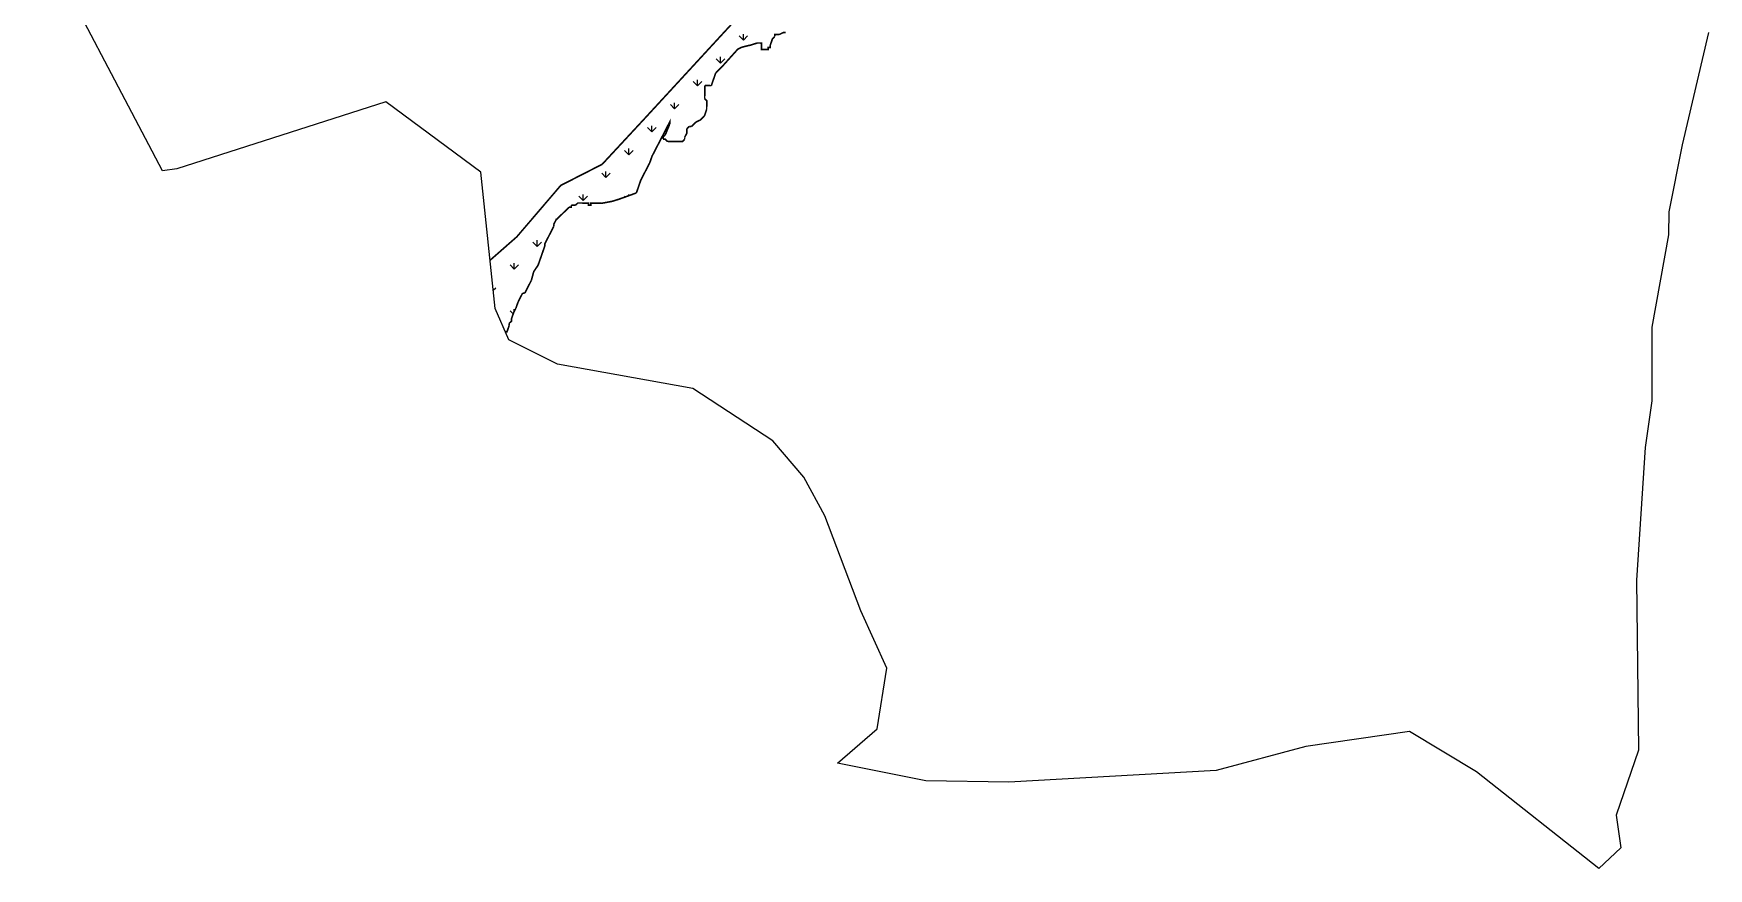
# Model space of a CAD drawing. Header units: metres. Extents: x 290282 to 293385, y 1993059 to 1996895.
# Drawn here: x 290282 to 293385, y 1993059 to 1994605 of the extents above; entities that cross this region are included whole.
import ezdxf

# ---------------------------------------------------------------- set-up
doc = ezdxf.new("R2010")
doc.units = ezdxf.units.M
doc.header["$MEASUREMENT"] = 0
doc.layers.add('MANGROOVES', color=112, linetype='Continuous')
doc.layers.add('village', color=3, linetype='Continuous')

msp = doc.modelspace()

# ---------------------------------------------------------------- linework, layer by layer
at = {"layer": 'MANGROOVES', "linetype": 'Continuous'}
for p, q in [((291596.7, 1994592.7), (291588.7, 1994600.6)), ((291596.7, 1994592.7), (291596.7, 1994603.9)), ((291596.7, 1994592.7), (291604.6, 1994600.6)), ((291554.3, 1994550.2), (291546.3, 1994558.2)), ((291554.3, 1994550.2), (291554.3, 1994561.5)), ((291554.3, 1994550.2), (291562.2, 1994558.2)), ((291511.8, 1994507.8), (291503.9, 1994515.8)), ((291511.8, 1994507.8), (291511.8, 1994519.1)), ((291511.8, 1994507.8), (291519.8, 1994515.8)), ((291469.4, 1994465.4), (291461.5, 1994473.3)), ((291469.4, 1994465.4), (291469.4, 1994476.6)), ((291469.4, 1994465.4), (291477.4, 1994473.3)), ((291427, 1994423), (291419, 1994430.9)), ((291427, 1994423), (291427, 1994434.2)), ((291427, 1994423), (291434.9, 1994430.9)), ((291384.6, 1994380.5), (291376.6, 1994388.5)), ((291384.6, 1994380.5), (291384.6, 1994391.8)), ((291384.6, 1994380.5), (291392.5, 1994388.5)), ((291342.1, 1994338.1), (291334.2, 1994346.1)), ((291342.1, 1994338.1), (291342.1, 1994349.4)), ((291342.1, 1994338.1), (291350.1, 1994346.1)), ((291299.7, 1994295.7), (291299.7, 1994306.9)), ((291384.6, 1994304.7), (291384.6, 1994306.9)), ((291299.7, 1994295.7), (291291.8, 1994303.6)), ((291299.7, 1994295.7), (291307.7, 1994303.6)), ((291377.9, 1994302.3), (291376.6, 1994303.6)), ((291250.3, 1994260.3), (291249.3, 1994261.2)), ((291214.9, 1994210.8), (291206.9, 1994218.8)), ((291214.9, 1994210.8), (291214.9, 1994222.1)), ((291214.9, 1994210.8), (291222.8, 1994218.8)), ((291172.4, 1994168.4), (291164.5, 1994176.4)), ((291172.4, 1994168.4), (291172.4, 1994179.7)), ((291172.4, 1994168.4), (291180.4, 1994176.4)), ((291133.4, 1994129.4), (291138, 1994133.9)), ((291170.3, 1994085.7), (291164.5, 1994091.5)), ((291172.4, 1994090.7), (291172.4, 1994094.8))]:
    msp.add_line(p, q, dxfattribs=at)
at = {"layer": 'MANGROOVES'}
for points in [[(291591.1, 1994639.8, 2.98, 2.98, 0), (291412.3, 1994445.8, 2.98, 2.98, 0), (291335.1, 1994362.7, 0, 0, 0)], [(291610.4, 1994583.5, 2.98, 2.98, 0), (291622.5, 1994587.3, 2.98, 2.98, 0), (291630.5, 1994587.2, 2.98, 2.98, 0), (291630.4, 1994575.2, 2.98, 2.98, 0), (291642.4, 1994575.1, 2.98, 2.98, 0), (291642.4, 1994579.1, 2.98, 2.98, 0), (291646.4, 1994579, 2.98, 2.98, 0), (291646.5, 1994583, 0, 0, 0)], [(291646.5, 1994583, 2.98, 2.98, 0), (291650.6, 1994595, 2.98, 2.98, 0), (291654.7, 1994598.9, 0, 0, 0)], [(291654.7, 1994598.9, 2.98, 2.98, 0), (291654.8, 1994602.9, 2.98, 2.98, 0), (291662.8, 1994602.8, 0, 0, 0)], [(291662.8, 1994602.8, 2.98, 2.98, 0), (291670.8, 1994606.7, 2.98, 2.98, 0), (291674.8, 1994606.7, 0, 0, 0)], [(291557.8, 1994544.1, 2.98, 2.98, 0), (291586.3, 1994575.8, 2.98, 2.98, 0), (291594.4, 1994579.7, 0, 0, 0)], [(291528.7, 1994464.3, 2.98, 2.98, 0), (291528.9, 1994480.4, 2.98, 2.98, 0), (291525, 1994484.4, 0, 0, 0)], [(291427.4, 1994377.5, 2.98, 2.98, 0), (291448, 1994417.3, 2.98, 2.98, 0), (291460.3, 1994441.2, 2.98, 2.98, 0), (291460.3, 1994437.2, 0, 0, 0)], [(291488, 1994412.8, 2.98, 2.98, 0), (291492.1, 1994420.7, 2.98, 2.98, 0), (291492.2, 1994428.7, 0, 0, 0)], [(291508.4, 1994440.6, 2.98, 2.98, 0), (291516.5, 1994444.5, 2.98, 2.98, 0), (291520.5, 1994448.4, 0, 0, 0)], [(291452, 1994417.2, 2.98, 2.98, 0), (291447.9, 1994413.3, 2.98, 2.98, 0), (291447.9, 1994409.3, 0, 0, 0)], [(291447.9, 1994409.3, 2.98, 2.98, 0), (291451.9, 1994409.2, 2.98, 2.98, 0), (291455.8, 1994405.2, 2.98, 2.98, 0), (291483.9, 1994404.8, 2.98, 2.98, 0), (291487.9, 1994408.8, 0, 0, 0)], [(291398.5, 1994309.7, 2.98, 2.98, 0), (291406.8, 1994333.7, 2.98, 2.98, 0), (291423.3, 1994365.5, 0, 0, 0)], [(291335.1, 1994362.7, 2.98, 2.98, 0), (291258.4, 1994323.6, 2.98, 2.98, 0), (291177, 1994228.5, 2.98, 2.98, 0), (291127.5, 1994185.1, 0, 0, 0)], [(291273.9, 1994283.3, 2.98, 2.98, 0), (291277.9, 1994283.3, 2.98, 2.98, 0), (291278, 1994287.3, 0, 0, 0)], [(291286, 1994287.2, 2.98, 2.98, 0), (291290.1, 1994291.1, 2.98, 2.98, 0), (291310.1, 1994290.9, 2.98, 2.98, 0), (291310, 1994286.9, 2.98, 2.98, 0), (291314, 1994286.8, 2.98, 2.98, 0), (291314.1, 1994290.8, 2.98, 2.98, 0), (291334.1, 1994290.5, 2.98, 2.98, 0), (291354.2, 1994294.3, 0, 0, 0)], [(291233.1, 1994223.7, 2.98, 2.98, 0), (291241.3, 1994239.7, 2.98, 2.98, 0), (291245.4, 1994247.6, 0, 0, 0)], [(291245.5, 1994251.6, 2.98, 2.98, 0), (291249.6, 1994259.6, 2.98, 2.98, 0), (291253.6, 1994263.5, 0, 0, 0)], [(291216.4, 1994175.9, 2.98, 2.98, 0), (291224.8, 1994199.8, 2.98, 2.98, 0), (291228.9, 1994211.8, 2.98, 2.98, 0), (291229, 1994215.8, 2.98, 2.98, 0), (291233.1, 1994223.7, 0, 0, 0)], [(291204, 1994148, 2.98, 2.98, 0), (291208.3, 1994163.9, 2.98, 2.98, 0), (291216.4, 1994175.9, 0, 0, 0)], [(291191.7, 1994124.1, 2.98, 2.98, 0), (291199.9, 1994140, 2.98, 2.98, 0), (291204, 1994148, 0, 0, 0)], [(291162.9, 1994068.4, 2.98, 2.98, 0), (291167, 1994072.3, 2.98, 2.98, 0), (291167, 1994076.3, 2.98, 2.98, 0), (291171.2, 1994088.3, 0, 0, 0)], [(291155.8, 1994052.3, 2.98, 2.98, 0), (291158.7, 1994052.4, 2.98, 2.98, 0), (291162.9, 1994064.4, 0, 0, 0)]]:
    msp.add_lwpolyline(points, format="xyseb", dxfattribs=at)
at = {"layer": 'MANGROOVES', "const_width": 2.98}
for points in [[(291594.4, 1994579.7), (291610.4, 1994583.5)], [(291537.3, 1994508.3), (291545.6, 1994532.2)], [(291545.6, 1994532.2), (291557.8, 1994544.1)], [(291525, 1994484.4), (291525.3, 1994508.5)], [(291525.3, 1994508.5), (291537.3, 1994508.3)], [(291524.6, 1994452.4), (291528.7, 1994464.3)], [(291460.3, 1994437.2), (291452, 1994417.2)], [(291492.2, 1994428.7), (291496.3, 1994432.7)], [(291496.3, 1994432.7), (291500.3, 1994432.6)], [(291500.3, 1994432.6), (291508.4, 1994440.6)], [(291520.5, 1994448.4), (291524.6, 1994452.4)], [(291487.9, 1994408.8), (291488, 1994412.8)], [(291423.3, 1994365.5), (291427.4, 1994377.5)], [(291366.3, 1994298.1), (291398.5, 1994309.7)], [(291257.7, 1994267.5), (291265.8, 1994275.4)], [(291265.8, 1994275.4), (291269.9, 1994279.4)], [(291269.9, 1994279.4), (291273.9, 1994283.3)], [(291278, 1994287.3), (291286, 1994287.2)], [(291354.2, 1994294.3), (291366.3, 1994298.1)], [(291245.4, 1994247.6), (291245.5, 1994251.6)], [(291253.6, 1994263.5), (291257.7, 1994267.5)], [(291179.5, 1994108.2), (291187.7, 1994124.1)], [(291187.7, 1994124.1), (291191.7, 1994124.1)], [(291171.2, 1994088.3), (291175.3, 1994096.3)], [(291175.3, 1994096.3), (291179.5, 1994108.2)], [(291162.9, 1994064.4), (291162.9, 1994068.4)]]:
    msp.add_lwpolyline(points, dxfattribs=at)
at = {"layer": 'village', "color": 3}
msp.add_polyline3d([(293384.7, 1994606.5, 0), (293335.7, 1994398.6, 0), (293311, 1994274.6, 0), (293310.5, 1994232.2, 0), (293279.8, 1994061.2, 0), (293279.9, 1993925.1, 0), (293267.5, 1993838.2, 0), (293251.5, 1993592.9, 0), (293255, 1993277.8, 0), (293213.8, 1993157.5, 0), (293222, 1993097.5, 0), (293181.3, 1993059, 0), (292955, 1993238.1, 0), (292830.5, 1993312.7, 0), (292638.7, 1993284.9, 0), (292472.4, 1993240.2, 0), (292088.4, 1993218.6, 0), (291934.5, 1993221.3, 0), (291771.1, 1993253.8, 0), (291844.8, 1993317.5, 0), (291862.2, 1993429.8, 0), (291814.6, 1993535.8, 0), (291747.9, 1993711.7, 0), (291708.7, 1993783.6, 0), (291651.1, 1993850.8, 0), (291503.3, 1993947.5, 0), (291252.1, 1993992.9, 0), (291162.2, 1994037.6, 0), (291136.9, 1994096, 0), (291110.5, 1994348.4, 0), (290934.4, 1994478.4, 0), (290546.9, 1994354.2, 0), (290520.8, 1994350.7, 0), (290520.8, 1994350.7, 0), (290281.6, 1994805.2, 0)], dxfattribs=at)

doc.saveas('drawing.dxf')
